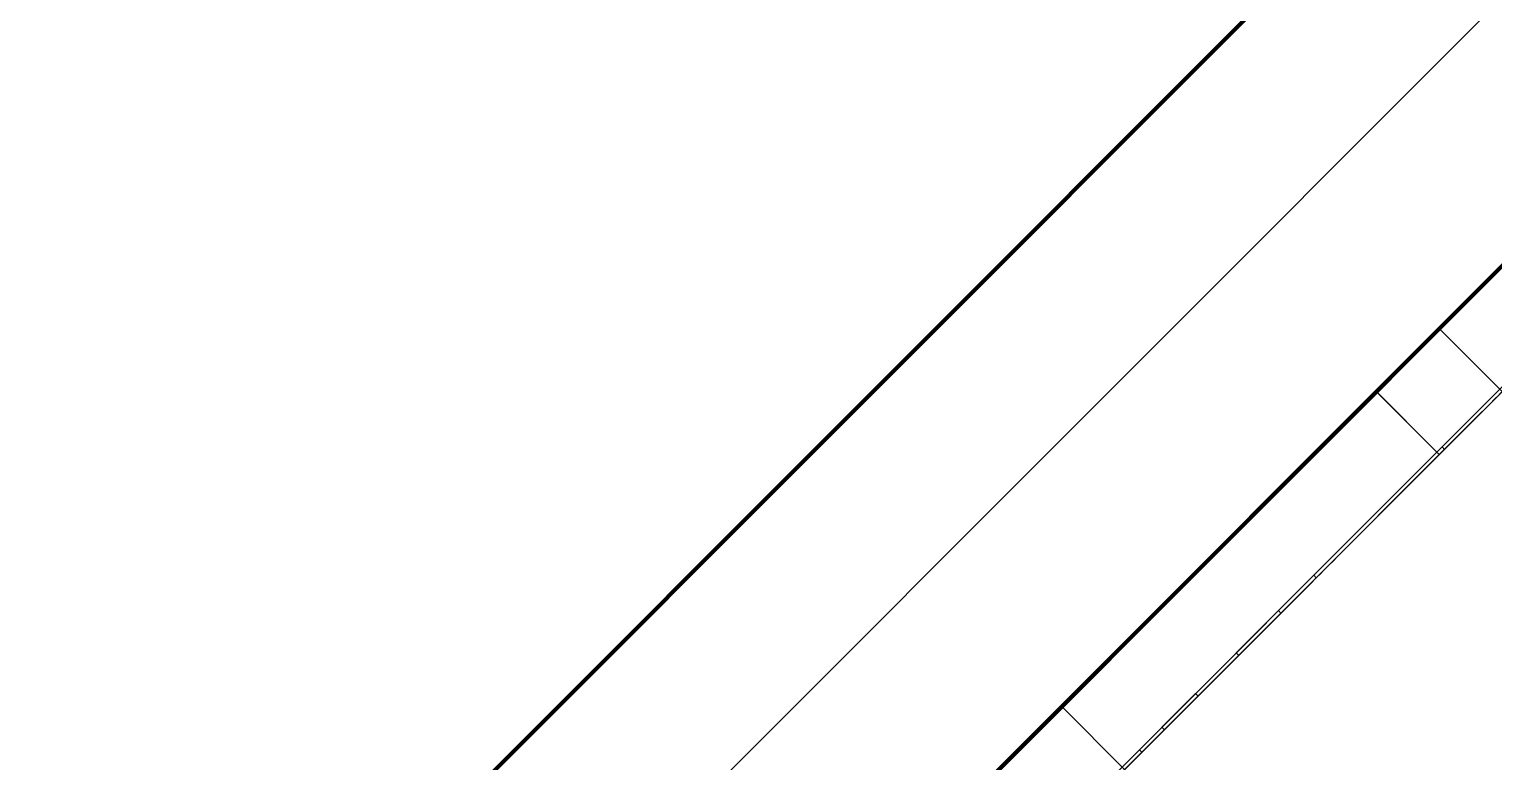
# Model space of a CAD drawing. Header units: millimetres. Extents: x -920231 to -841213, y -17301 to 22361.
# Drawn here: x -874064 to -873242, y 318 to 730 of the extents above; entities that cross this region are included whole.
import ezdxf

# ---------------------------------------------------------------- set-up
doc = ezdxf.new("R2010")
doc.units = ezdxf.units.MM
for name, color, linetype, lineweight in [('A-GLAZ-CURT', 2, 'Continuous', 9), ('A-WALL', 5, 'Continuous', 35), ('A-WALL-FNSH', 2, 'Continuous', 35), ('A-WALL-PATT', 1, 'Continuous', 35)]:
    doc.layers.add(name, color=color, linetype=linetype, lineweight=lineweight)
pattern_1 = [(45, (0, 0), (-212.13203, 212.13203), []), (135, (0, 0), (-212.13203, -212.13203), [])]

# ---------------------------------------------------------------- blocks, each defined once
blk = doc.blocks.new('PPLS-PP19_Custom Tile Pattern - Custom Tile Pattern-V27-4230-01 ENLARGED MULTI-PURPOSE LEVEL - REFLECTED CEILING PLAN - SHEET 1')
at = {"layer": 'A-GLAZ-CURT'}
for p, q in [((230.06, 0), (300, 0)), ((295.8, 0), (300, 0)), ((295.8, -2), (295.8, 0)), ((300, 0), (300, -2)), ((-300, -2), (300, -2)), ((300, -2), (295.8, -2)), ((300, -2), (300, -50)), ((300, -50), (-300, -50))]:
    blk.add_line(p, q, dxfattribs=at)
for points, knots in [([(300, 0), (286.53, 0), (254.22, 0), (207.11, 0), (177.41, 0), (159.34, 0), (158.33, 0), (158.3, 0)], [-285.253232, -285.253232, -285.253232, -285.253232, -244.693688, -187.987675, -143.776725, -129.632772, -123.352749, -123.352749, -123.352749, -123.352749]), ([(300, 0), (288.22, 0), (262, 0), (232.23, 0), (221.93, 0), (220.47, 0)], [-12528.858583, -12528.858583, -12528.858583, -12528.858583, -11905.454923, -11162.864862, -10952.500711, -10952.500711, -10952.500711, -10952.500711]), ([(284.78, 0), (284.83, 0), (285.23, 0), (287.47, 0), (293.59, 0), (297.76, 0), (300, 0)], [-4096.535135, -4096.535135, -4096.535135, -4096.535135, -4053.389046, -3959.664717, -3862.421465, -3746.95702, -3746.95702, -3746.95702, -3746.95702]), ([(295.8, 0), (294.18, 0), (290.94, 0), (286.68, 0), (285.79, 0)], [-4679.165325, -4679.165325, -4679.165325, -4679.165325, -4358.271401, -4213.061173, -4213.061173, -4213.061173, -4213.061173])]:
    blk.add_open_spline(points, degree=3, knots=knots, dxfattribs=at)
blk = doc.blocks.new('PPLS-PP19_Custom Tile Pattern - Custom Tile Pattern-V28-4230-01 ENLARGED MULTI-PURPOSE LEVEL - REFLECTED CEILING PLAN - SHEET 1')
at = {"layer": 'A-GLAZ-CURT'}
for p, q in [((-300, 0), (-202.31, 0)), ((-300, -2), (-300, 0)), ((-300, 0), (-291.7, 0)), ((-292.14, 0), (-300, 0)), ((-291.48, 0), (-277.34, 0)), ((-277.34, 0), (-291.48, 0)), ((-220.73, 0), (-214.26, 0)), ((-214.26, 0), (-220.73, 0)), ((-213.66, 0), (-206.59, 0)), ((-206.59, 0), (-213.66, 0)), ((-202.31, 0), (-202.31, -2)), ((-174.21, 0), (-140.66, 0)), ((-174.21, -2), (-174.21, 0)), ((-108.4, 0), (-81.66, 0)), ((-108.4, -2), (-108.4, 0)), ((-81.66, 0), (-81.66, -2)), ((-63.81, 0), (-38.36, 0)), ((-63.81, -2), (-63.81, 0)), ((-300, -2), (300, -2)), ((-300, -50), (-300, -2)), ((-202.31, -2), (-300, -2)), ((-140.66, -2), (-174.21, -2)), ((-140.66, 0), (-140.66, -2)), ((-81.66, -2), (-108.4, -2)), ((-38.36, -2), (-63.81, -2)), ((300, -50), (-300, -50))]:
    blk.add_line(p, q, dxfattribs=at)
at = {"layer": 'A-GLAZ-CURT', "flags": 128}
for points in [[(-291.58, 0), (-283.58, 0), (-275.62, 0), (-267.8, 0), (-260.12, 0), (-252.56, 0), (-245.12, 0), (-237.77, 0), (-230.5, 0), (-223.32, 0), (-216.2, 0), (-209.18, 0), (-202.31, 0)], [(-214.24, 0), (-219.49, 0), (-226.14, 0), (-232.95, 0), (-239.91, 0), (-247.01, 0), (-254.25, 0), (-261.61, 0), (-269.09, 0), (-276.68, 0), (-284.36, 0), (-291.58, 0)], [(-189.98, 0), (-194.85, 0), (-200.68, 0), (-206.74, 0), (-213.02, 0)], [(-174.21, 0), (-178.96, 0), (-183.97, 0), (-189.27, 0)]]:
    blk.add_lwpolyline(points, dxfattribs=at)
at = {"layer": 'A-GLAZ-CURT'}
for points, knots in [([(-300, 0), (-284.65, 0), (-253.66, 0), (-227.01, 0), (-214.24, 0)], [-5323.127839, -5323.127839, -5323.127839, -5323.127839, -4502.809032, -3632.47136, -3632.47136, -3632.47136, -3632.47136]), ([(-191.53, 0), (-198.84, 0), (-226.72, 0), (-262.56, 0), (-294.48, 0), (-300, 0)], [-15652.768961, -15652.768961, -15652.768961, -15652.768961, -15131.813646, -13729.592194, -13439.944408, -13439.944408, -13439.944408, -13439.944408]), ([(-148.24, 0), (-148.94, 0), (-150.95, 0), (-158.72, 0), (-174.02, 0), (-185.59, 0), (-209.77, 0), (-232.01, 0), (-255.22, 0), (-261.45, 0), (-263.63, 0), (-263.99, 0)], [-2656.439487, -2656.439487, -2656.439487, -2656.439487, -2477.344047, -2237.412286, -2029.680487, -1755.085331, -1400.429864, -858.079193, -543.655514, -208.940337, -132.821974, -132.821974, -132.821974, -132.821974]), ([(-255.81, 0), (-252.63, 0), (-241.03, 0), (-226.82, 0), (-217.53, 0), (-215.02, 0)], [-5645.734042, -5645.734042, -5645.734042, -5645.734042, -5413.335975, -5017.494783, -4877.606962, -4877.606962, -4877.606962, -4877.606962]), ([(-214.25, 0), (-217.09, 0), (-222.49, 0), (-231.26, 0), (-233.46, 0), (-234, 0)], [-1126.582922, -1126.582922, -1126.582922, -1126.582922, -978.033455, -846.069444, -682.911962, -682.911962, -682.911962, -682.911962]), ([(-232.31, 0), (-231.42, 0), (-229.52, 0), (-225.3, 0), (-223.63, 0)], [-341.455981, -341.455981, -341.455981, -341.455981, -119.536984, 0, 0, 0, 0]), ([(-213.8, 0), (-212.04, 0), (-202.61, 0), (-188.58, 0), (-169.02, 0), (-152.12, 0), (-136.84, 0), (-128.08, 0), (-125.44, 0), (-124.73, 0)], [-5260.95141, -5260.95141, -5260.95141, -5260.95141, -5161.076232, -4739.070012, -4465.409639, -4149.119819, -3839.893365, -3647.167523, -3541.024987, -3541.024987, -3541.024987, -3541.024987]), ([(-133.82, 0), (-135.51, 0), (-137.8, 0), (-149.31, 0), (-162.01, 0), (-177.91, 0), (-196.42, 0), (-208.16, 0), (-213.59, 0)], [-2731.647847, -2731.647847, -2731.647847, -2731.647847, -2418.507304, -2308.929706, -2113.765672, -1763.376603, -1422.553702, -1138.186603, -1138.186603, -1138.186603, -1138.186603]), ([(-213.02, 0), (-199.81, 0), (-173.72, 0), (-151.15, 0), (-140.66, 0)], [-3604.76485, -3604.76485, -3604.76485, -3604.76485, -2700.551212, -1671.606487, -1671.606487, -1671.606487, -1671.606487]), ([(-212.94, 0), (-212.82, 0), (-209.65, 0), (-201.54, 0), (-194.26, 0), (-190, 0)], [-4839.200608, -4839.200608, -4839.200608, -4839.200608, -4832.723979, -4666.091899, -4419.346644, -4419.346644, -4419.346644, -4419.346644]), ([(-108.4, 0), (-116.54, 0), (-140.93, 0), (-169.78, 0), (-189.99, 0)], [-17961.803277, -17961.803277, -17961.803277, -17961.803277, -17136.203329, -15689.413105, -15689.413105, -15689.413105, -15689.413105]), ([(-189.86, 0), (-188.71, 0), (-181.56, 0), (-172.42, 0), (-160.64, 0), (-158.69, 0)], [-4416.730713, -4416.730713, -4416.730713, -4416.730713, -4349.945572, -4000.813434, -3879.041757, -3879.041757, -3879.041757, -3879.041757]), ([(-118.78, 0), (-121.86, 0), (-126.28, 0), (-136.96, 0), (-147.46, 0), (-150.03, 0), (-150.57, 0)], [-5938.474035, -5938.474035, -5938.474035, -5938.474035, -5700.061948, -5508.838257, -5298.784692, -5196.16478, -5196.16478, -5196.16478, -5196.16478]), ([(-150.34, 0), (-150.07, 0), (-147.75, 0), (-142.6, 0), (-127.26, 0), (-110.86, 0), (-102.11, 0), (-98.22, 0)], [-4948.728362, -4948.728362, -4948.728362, -4948.728362, -4883.323924, -4440.880425, -4054.690705, -3793.097032, -3587.828063, -3587.828063, -3587.828063, -3587.828063]), ([(-97.5, 0), (-101.37, 0), (-115.73, 0), (-130.52, 0), (-147.74, 0), (-149.07, 0)], [-7207.17943, -7207.17943, -7207.17943, -7207.17943, -7004.680444, -6449.282163, -6277.220794, -6277.220794, -6277.220794, -6277.220794]), ([(-148.23, 0), (-146.94, 0), (-141.68, 0), (-139.19, 0), (-137.8, 0)], [-6162.058746, -6162.058746, -6162.058746, -6162.058746, -6017.569127, -5695.996646, -5695.996646, -5695.996646, -5695.996646]), ([(-137.88, 0), (-140.56, 0), (-144.54, 0), (-146.3, 0), (-146.79, 0)], [-3187.727384, -3187.727384, -3187.727384, -3187.727384, -2919.378265, -2789.261461, -2789.261461, -2789.261461, -2789.261461]), ([(-146.69, 0), (-146.59, 0), (-145.49, 0), (-135.69, 0), (-128.29, 0), (-125.15, 0)], [-420.34245, -420.34245, -420.34245, -420.34245, -406.956646, -290.263673, 0, 0, 0, 0]), ([(-97.08, 0), (-98.8, 0), (-108.27, 0), (-122.65, 0), (-137.71, 0), (-143.86, 0), (-145.56, 0)], [-1471.198575, -1471.198575, -1471.198575, -1471.198575, -1374.161226, -945.742622, -741.901385, -560.4566, -560.4566, -560.4566, -560.4566]), ([(-134.77, 0), (-134.18, 0), (-132.42, 0), (-128.78, 0), (-126.5, 0)], [-5463.506987, -5463.506987, -5463.506987, -5463.506987, -5364.112219, -5231.017328, -5231.017328, -5231.017328, -5231.017328]), ([(-127.41, 0), (-131.63, 0), (-133.13, 0), (-134.06, 0), (-134.11, 0)], [-8540.990293, -8540.990293, -8540.990293, -8540.990293, -8266.114998, -8251.085632, -8251.085632, -8251.085632, -8251.085632]), ([(-120.13, 0), (-120.14, 0), (-120.24, 0), (-121.3, 0), (-129.25, 0), (-133.82, 0)], [-2933.992132, -2933.992132, -2933.992132, -2933.992132, -2920.575025, -2840.280255, -2731.647847, -2731.647847, -2731.647847, -2731.647847]), ([(-133.03, 0), (-132.24, 0), (-129.11, 0), (-118.51, 0), (-104.46, 0), (-97.82, 0)], [-7526.323981, -7526.323981, -7526.323981, -7526.323981, -7293.749979, -6839.55839, -6366.70534, -6366.70534, -6366.70534, -6366.70534]), ([(-113.44, 0), (-113.46, 0), (-114.06, 0), (-119.73, 0), (-125.43, 0), (-127.03, 0), (-127.41, 0)], [-323.250712, -323.250712, -323.250712, -323.250712, -282.672656, -98.539552, -24.539552, 0, 0, 0, 0]), ([(-126.5, 0), (-122.44, 0), (-108.71, 0), (-86.68, 0), (-63.44, 0), (-54.4, 0), (-48.53, 0), (-30.79, 0), (-18.03, 0), (5.08, 0), (11.32, 0), (13.17, 0)], [-5231.017328, -5231.017328, -5231.017328, -5231.017328, -4994.692869, -4542.524482, -4008.285538, -3689.699207, -3546.54457, -3315.260113, -2864.387349, -2439.246196, -2247.334851, -2247.334851, -2247.334851, -2247.334851]), ([(-125.15, 0), (-124.93, 0), (-121.96, 0), (-113.01, 0), (-103.03, 0), (-98.32, 0), (-96.81, 0)], [-3362.7396, -3362.7396, -3362.7396, -3362.7396, -3342.215224, -3074.362186, -2902.289527, -2820.819048, -2820.819048, -2820.819048, -2820.819048]), ([(-36.33, 0), (-36.43, 0), (-37.27, 0), (-45.02, 0), (-46.13, 0), (-60.59, 0), (-81.23, 0), (-99.51, 0), (-114.02, 0), (-117.28, 0), (-118.78, 0)], [-1855.773136, -1855.773136, -1855.773136, -1855.773136, -1810.870157, -1672.078046, -1405.135169, -1060.00838, -740.068933, -229.489605, -116.330425, 0, 0, 0, 0]), ([(-88.43, 0), (-96.08, 0), (-108.75, 0), (-116.79, 0), (-117.66, 0)], [-2064.448502, -2064.448502, -2064.448502, -2064.448502, -1433.981041, -969.752135, -969.752135, -969.752135, -969.752135]), ([(-115.82, 0), (-114.96, 0), (-110.56, 0), (-101.88, 0), (-96.83, 0)], [-5724.064692, -5724.064692, -5724.064692, -5724.064692, -5430.283136, -5124.2641, -5124.2641, -5124.2641, -5124.2641]), ([(9.32, 0), (9.08, 0), (7.65, 0), (2.57, 0), (-12.23, 0), (-25.64, 0), (-40, 0), (-56.24, 0), (-75.59, 0), (-94, 0), (-109.74, 0), (-113.27, 0), (-114.09, 0)], [-2922.926651, -2922.926651, -2922.926651, -2922.926651, -2882.788014, -2720.818881, -2518.50168, -2125.455881, -1792.521578, -1466.981642, -1208.454564, -789.402658, -501.969187, -365.365831, -365.365831, -365.365831, -365.365831]), ([(-96.82, 0), (-93.76, 0), (-85.73, 0), (-75.26, 0), (-68.41, 0), (-65.12, 0), (-63.63, 0)], [-3563.213423, -3563.213423, -3563.213423, -3563.213423, -3402.597032, -3144.956779, -3050.982048, -2969.237017, -2969.237017, -2969.237017, -2969.237017]), ([(-26.75, 0), (-27.82, 0), (-36.18, 0), (-53.55, 0), (-74.74, 0), (-91.27, 0), (-96.81, 0)], [-8718.362214, -8718.362214, -8718.362214, -8718.362214, -8532.293389, -8073.216054, -7508.296369, -7219.15366, -7219.15366, -7219.15366, -7219.15366]), ([(-96.78, 0), (-95.32, 0), (-89.74, 0), (-84.96, 0), (-81.66, 0)], [-6341.741863, -6341.741863, -6341.741863, -6341.741863, -6236.997189, -5931.848349, -5931.848349, -5931.848349, -5931.848349]), ([(-96.38, 0), (-96.18, 0), (-94.15, 0), (-92.02, 0), (-90.05, 0)], [-5115.12164, -5115.12164, -5115.12164, -5115.12164, -5103.229623, -4993.333029, -4993.333029, -4993.333029, -4993.333029]), ([(-88.44, 0), (-85.46, 0), (-68.67, 0), (-42.53, 0), (-12.78, 0), (4.23, 0), (9.64, 0), (10.14, 0), (10.18, 0)], [-4963.513983, -4963.513983, -4963.513983, -4963.513983, -4799.173296, -4065.652676, -3589.737505, -3285.047089, -3066.359526, -3044.715262, -3044.715262, -3044.715262, -3044.715262]), ([(-87.93, 0), (-86.85, 0), (-80.34, 0), (-71.67, 0), (-65.93, 0), (-65.07, 0)], [-2662.16885, -2662.16885, -2662.16885, -2662.16885, -2605.247022, -2322.099534, -2241.8264, -2241.8264, -2241.8264, -2241.8264]), ([(-63.81, 0), (-70.01, 0), (-78.05, 0), (-85.97, 0), (-87.09, 0)], [-2747.631049, -2747.631049, -2747.631049, -2747.631049, -2193.204658, -2101.129625, -2101.129625, -2101.129625, -2101.129625]), ([(-65.4, 0), (-66.52, 0), (-73.66, 0), (-80.63, 0), (-86.16, 0)], [-2101.71225, -2101.71225, -2101.71225, -2101.71225, -2007.031671, -1681.3698, -1681.3698, -1681.3698, -1681.3698]), ([(-83.28, 0), (-83.28, 0), (-82.91, 0), (-76.14, 0), (-62.97, 0), (-48.14, 0), (-36.49, 0), (-33.57, 0), (-29.94, 0), (-28.57, 0)], [-1393.4169, -1393.4169, -1393.4169, -1393.4169, -1353.722004, -1274.333717, -1073.56893, -651.549973, -296.515819, -83.513472, 0, 0, 0, 0]), ([(-29.03, 0), (-33.97, 0), (-43.74, 0), (-56.37, 0), (-71.66, 0), (-77.19, 0), (-81.21, 0), (-82.06, 0)], [-2680.714891, -2680.714891, -2680.714891, -2680.714891, -2413.671296, -2161.752162, -2006.592567, -1646.621388, -1501.200339, -1501.200339, -1501.200339, -1501.200339]), ([(12.68, 0), (4.71, 0), (-17.89, 0), (-47.42, 0), (-65.35, 0), (-66.28, 0), (-66.31, 0)], [-4168.487488, -4168.487488, -4168.487488, -4168.487488, -3745.412743, -2981.410125, -2542.574734, -2526.906796, -2526.906796, -2526.906796, -2526.906796]), ([(-65.47, 0), (-65.27, 0), (-62.78, 0), (-55.26, 0), (-43.47, 0), (-38.36, 0)], [-2362.748727, -2362.748727, -2362.748727, -2362.748727, -2315.303971, -1809.437387, -1213.642243, -1213.642243, -1213.642243, -1213.642243]), ([(-63.63, 0), (-61.49, 0), (-57.39, 0), (-54.49, 0), (-45.2, 0), (-40.79, 0), (-40.46, 0), (-40.44, 0)], [-2969.237017, -2969.237017, -2969.237017, -2969.237017, -2851.217951, -2734.127174, -2474.780881, -2410.990208, -2350.645972, -2350.645972, -2350.645972, -2350.645972])]:
    blk.add_open_spline(points, degree=3, knots=knots, dxfattribs=at)
for points in [[(-223.63, 0), (-220.91, 0), (-217.68, 0), (-214.27, 0)], [(-146.49, 0), (-144.76, 0), (-142.55, 0), (-138.62, 0)], [(-116.45, 0), (-115.91, 0), (-115.29, 0), (-114.71, 0)], [(-89.75, 0), (-92.06, 0), (-94.41, 0), (-96.81, 0)], [(-95.78, 0), (-93.34, 0), (-90.91, 0), (-88.42, 0)], [(-86.16, 0), (-86.91, 0), (-87.66, 0), (-88.41, 0)]]:
    blk.add_open_spline(points, degree=3, dxfattribs=at)

msp = doc.modelspace()

# ---------------------------------------------------------------- hatches: boundary and pattern name
at = {"layer": 'A-WALL-PATT', "lineweight": 9}
h = msp.add_hatch(dxfattribs=at)
h.set_pattern_fill('FP_2', color=256, style=0, pattern_type=2)
h.set_pattern_definition([(45, (0, 0), (-84.852814, 84.852814), [])])
h.paths.add_polyline_path([(-881289.54, -7455.78), (-870754.74, 3079.02), (-871037.59, 3079.02), (-881572.39, -7455.78)])
h = msp.add_hatch(dxfattribs=at)
h.set_pattern_fill('FP_3', color=256, style=0, pattern_type=2)
h.set_pattern_definition(pattern_1)
h.paths.add_polyline_path([(-881268.83, -7505.78), (-870734.03, 3029.02), (-870804.74, 3029.02), (-881339.54, -7505.78)])
h = msp.add_hatch(dxfattribs=at)
h.set_pattern_fill('FP_3', color=256, style=0, pattern_type=2)
h.set_pattern_definition(pattern_1)
h.paths.add_polyline_path([(-881289.54, -7455.78), (-881218.83, -7455.78), (-870734.03, 3029.02), (-870804.74, 3029.02), (-880711.94, -6878.17)])

# ---------------------------------------------------------------- linework, layer by layer
at = {"layer": 'A-WALL', "color": 7, "lineweight": 70}
for p, q in [((-874787.39, -670.78), (-871037.59, 3079.02)), ((-870804.74, 3029.02), (-881289.54, -7455.78)), ((-881289.54, -7455.78), (-870804.74, 3029.02)), ((-881289.54, -7455.78), (-870804.74, 3029.02))]:
    msp.add_line(p, q, dxfattribs=at)
at = {"layer": 'A-WALL-FNSH', "color": 250}
for q in [(-881268.83, -7505.78), (-881218.83, -7455.78)]:
    msp.add_line((-870734.03, 3029.02), q, dxfattribs=at)

# ---------------------------------------------------------------- block references
at = {"layer": 'A-GLAZ-CURT', "rotation": 224.9999999999958}
for name, p in [('PPLS-PP19_Custom Tile Pattern - Custom Tile Pattern-V27-4230-01 ENLARGED MULTI-PURPOSE LEVEL - REFLECTED CEILING PLAN - SHEET 1', (-873060.16, 702.89)), ('PPLS-PP19_Custom Tile Pattern - Custom Tile Pattern-V28-4230-01 ENLARGED MULTI-PURPOSE LEVEL - REFLECTED CEILING PLAN - SHEET 1', (-873484.43, 278.63))]:
    msp.add_blockref(name, p, dxfattribs=at)

doc.saveas('drawing.dxf')
